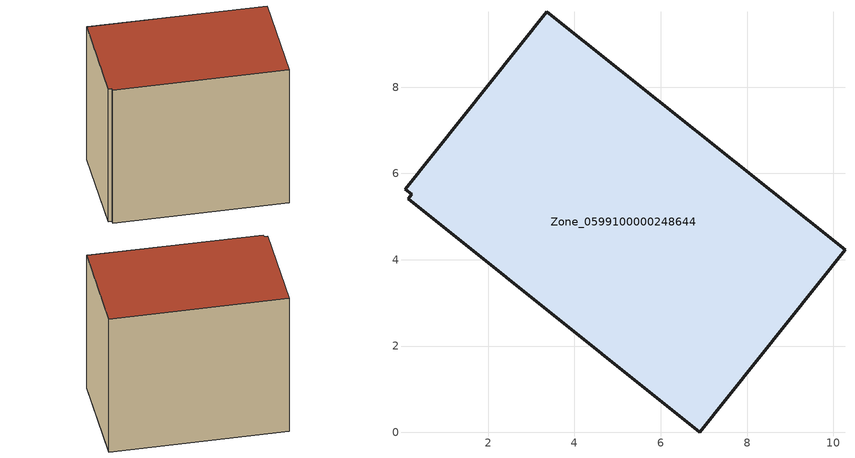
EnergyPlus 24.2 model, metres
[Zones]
Zone_0599100000248644
 floor ground (C_G): 0.23,5.52 0.08,5.64 3.36,9.75 10.27,4.23 6.9,0 0.15,5.41 z0.53
 wall outside (C_F): 6.9,0 10.27,4.23 3.36,9.75 0.08,5.64 0.23,5.52 0.15,5.41 6.9,0 z0.53:8.34
 roof outside (C_R): 0.08,5.64 0.23,5.52 0.15,5.41 6.9,0 10.27,4.23 3.36,9.75 z8.34
[BUILDING]
Pand.0599100000248644: North Axis=0; Terrain=City; Loads Convergence Tolerance Value=0.04; Temperature Convergence Tolerance Value=0.4; Solar Distribution=FullExterior; Maximum Number of Warmup Days=25; Minimum Number of Warmup Days=1
[Site:Location]
Rotterdam.The.Hague.AP_ZH_NLD Design_Conditions: Latitude=51.96; Longitude=4.45; Time Zone=1; Elevation=-4.5
[SITE:GROUNDTEMPERATURE:BUILDINGSURFACE]
18, 18, 18, 18, 18, 18, 18, 18, 18, 18, 18, 18
[MATERIAL] Thermal Absorptance=0.9; Solar Absorptance=0.7; Visible Absorptance=0.7
Name | Roughness | Thickness | Conductivity | Density | Specific Heat
G.TI.1975-1991 | MediumSmooth | 0.15 | 0.288461 | 540 | 1210
F.TI.1975-1991 | Rough | 0.3 | 0.230769 | 1920 | 840
R.TI.1975-1991 | MediumRough | 0.2 | 0.153846 | 1500 | 1000
[CONSTRUCTION]
C_G: G.TI.1975-1991
C_F: F.TI.1975-1991
C_R: R.TI.1975-1991
[ZONE]
Zone_0599100000248644: Type=1; Multiplier=1; Ceiling Height=Autocalculate; Volume=Autocalculate; Floor Area=autocalculate; Part of Total Floor Area=Yes
[ZONEINFILTRATION:DESIGNFLOWRATE]
Infil_Zone_0599100000248644: Zone or ZoneList or Space or SpaceList=Zone_0599100000248644; Schedule=AlwaysOn; Design Flow Rate Calculation Method=Flow/Area; Flow Rate per Floor Area=0.003; Constant Term Coefficient=1; Temperature Term Coefficient=0; Velocity Term Coefficient=0; Velocity Squared Term Coefficient=0
[HVACTEMPLATE:ZONE:IDEALLOADSAIRSYSTEM]
Zone_0599100000248644: Maximum Heating Supply Air Temperature=50; Minimum Cooling Supply Air Temperature=13; Maximum Heating Supply Air Humidity Ratio=0.0156; Minimum Cooling Supply Air Humidity Ratio=0.0077; Heating Limit=NoLimit; Cooling Limit=NoLimit; Dehumidification Control Type=ConstantSensibleHeatRatio; Cooling Sensible Heat Ratio=0.7; Dehumidification Setpoint=60; Humidification Control Type=None; Humidification Setpoint=30; Outdoor Air Method=None; Outdoor Air Flow Rate per Person=0.00944; Outdoor Air Flow Rate per Zone Floor Area=0; Outdoor Air Flow Rate per Zone=0; Demand Controlled Ventilation Type=None; Outdoor Air Economizer Type=NoEconomizer; Heat Recovery Type=None; Sensible Heat Recovery Effectiveness=0.7; Latent Heat Recovery Effectiveness=0.65
[ZONECONTROL:THERMOSTAT]
ThermostatControl_Zone_0599100000248644: Zone or ZoneList=Zone_0599100000248644; Control Type Schedule=DualSetpointControlType; Control 1=Thermostat_Zone_0599100000248644; Temperature Difference Between Cutout And Setpoint=0
[THERMOSTATSETPOINT:DUALSETPOINT]
Thermostat_Zone_0599100000248644: Heating Setpoint Temperature Schedule=HeatingSetpoint_Zone_0599100000248644; Cooling Setpoint Temperature Schedule=CoolingSetpoint_Zone_0599100000248644
[SCHEDULE:COMPACT]
HeatingSetpoint_Zone_0599100000248644: Through: 12/31, For: AllDays, Until: 24:00, 21
CoolingSetpoint_Zone_0599100000248644: Through: 12/31, For: AllDays, Until: 24:00, 24
DualSetpointControlType: Through: 12/31, For: AllDays, Until: 24:00, 4
AlwaysOn: Through: 12/31, For: AllDays, Until: 24:00, 1
